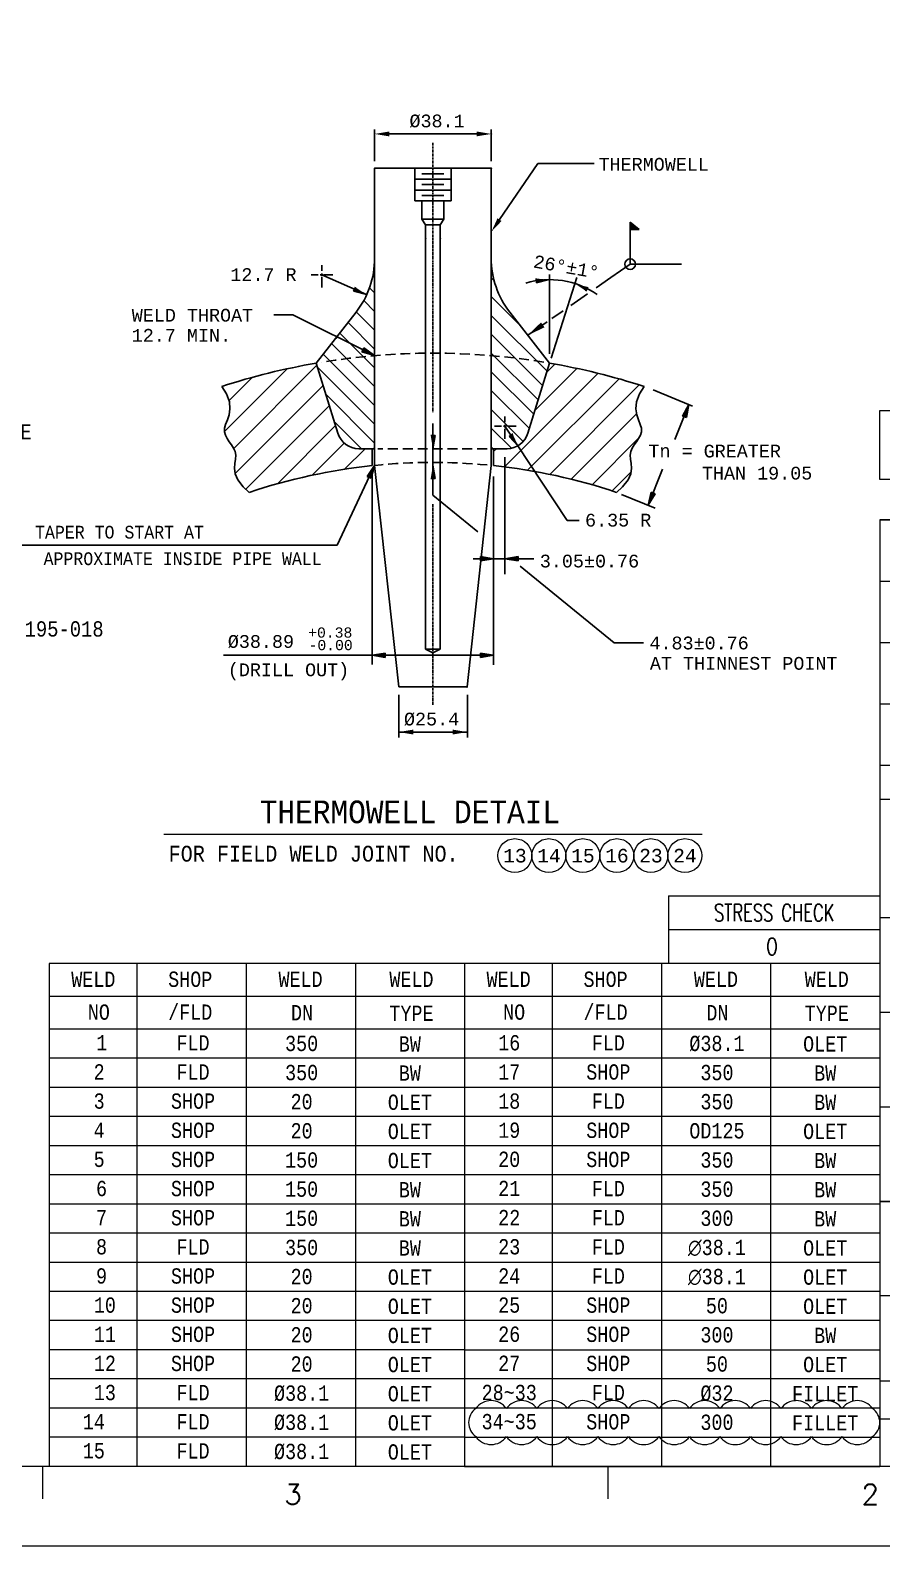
# Model space of a CAD drawing. Extents: x 0 to 841, y 0 to 594.
# Drawn here: x 527.1 to 677.3, y 0 to 267.4 of the extents above; entities that cross this region are included whole.
import ezdxf
from ezdxf.enums import TextEntityAlignment as Align

# ---------------------------------------------------------------- set-up
doc = ezdxf.new("R2010")
doc.units = 0
doc.header["$LTSCALE"] = 7
doc.header["$MEASUREMENT"] = 0
for name, pattern in [('ACAD_ISO09W100', [45, 24, -3, 6, -3, 6, -3]), ('CENTER', [2, 1.25, -0.25, 0.25, -0.25]), ('HIDDEN', [0.375, 0.25, -0.125])]:
    doc.linetypes.add(name, pattern=pattern)
for name, color, linetype in [('1', 7, 'Continuous'), ('3', 7, 'Continuous'), ('42', 7, 'Continuous'), ('B', 7, 'Continuous'), ('EQUIPMENT', 7, 'Continuous'), ('FAB', 2, 'Continuous'), ('SUPT', 4, 'Continuous')]:
    doc.layers.add(name, color=color, linetype=linetype)
doc.styles.add('MONOTXT', font='monotxt.shx')
doc.styles.add('ROMANS', font='romans.shx')
doc.styles.add('TXT', font='monotxt.shx')

msp = doc.modelspace()

# ---------------------------------------------------------------- hatches: boundary and pattern name
at = {"layer": '1', "linetype": 'Continuous'}
h = msp.add_hatch(dxfattribs=at)
h.set_pattern_fill('ANSI31', color=4, scale=18.75, angle=90)
h.set_pattern_definition([(135, (641.8467, 100.7823), (-1.65728, -1.65728), [])])
h.paths.add_polyline_path([(608.41, 227.16), (608.41, 193.57), (611.19, 193.57, 0.13053), (613.11, 194.08), (611.55, 195.75), (611.87, 195.96), (613.11, 194.08, 0.189716), (614.88, 196.29), (618.7, 208.68), (611.68, 217.66, -0.167317)])
h.paths.add_polyline_path([(577.54, 208.68), (581.36, 196.29, 0.329103), (585.04, 193.57), (587.7, 193.57), (587.83, 193.7), (587.83, 210), (585.59, 210.69), (585.76, 211.03), (581.27, 213.27), (580.65, 212.65)])
h.paths.add_polyline_path([(585.76, 211.03), (585.93, 211.38), (587.83, 210), (587.83, 227.16, -0.167317), (584.56, 217.66), (581.17, 213.32)])
h = msp.add_hatch(dxfattribs=at)
h.set_pattern_fill('ANSI31', color=4, scale=26.25)
h.set_pattern_definition([(45, (641.8467, 100.7823), (-2.320194, 2.320194), [])])
h.paths.add_polyline_path([(577.54, 208.68, 0.035462), (560.85, 204.57), (561.69, 203.24), (562.2, 201.82), (562.31, 200.6), (562.15, 199.56), (561.85, 198.66), (561.53, 197.87), (561.32, 197.17), (561.32, 196.53), (561.5, 195.93), (561.81, 195.36), (562.19, 194.8), (562.59, 194.25), (562.94, 193.68), (563.21, 193.08), (563.32, 192.44), (563.27, 191.74), (563.14, 190.97), (563.08, 190.11), (563.22, 189.14), (563.7, 188.05), (564.65, 186.82), (565.71, 185.87, -0.054567), (587.41, 190.58), (587.41, 193.57), (585.04, 193.57, -0.329103), (581.36, 196.29)])
h.paths.add_polyline_path([(633.29, 193.68), (633.65, 194.25), (634.04, 194.8), (634.42, 195.36), (634.73, 195.93), (634.91, 196.53), (634.91, 197.17), (634.7, 197.87), (634.39, 198.66), (634.09, 199.56), (633.93, 200.6), (634.04, 201.82), (634.55, 203.24), (635.38, 204.57, 0.035462), (618.7, 208.68), (614.88, 196.29, -0.189716), (613.11, 194.08), (616.12, 189.55, -0.03649), (630.52, 185.87), (631.59, 186.82), (632.54, 188.05), (633.02, 189.14), (633.16, 190.11), (633.1, 190.97), (632.97, 191.74), (632.91, 192.44), (633.03, 193.08)])
h.paths.add_polyline_path([(616.12, 189.55), (613.11, 194.08, -0.131196), (611.19, 193.57), (608.83, 193.57), (608.83, 190.58, -0.018041)])
at = {"layer": 'FAB', "linetype": 'ACAD_ISO09W100'}
msp.add_hatch(color=4, dxfattribs=at).paths.add_polyline_path([(632.92, 233.55), (632.92, 232.26), (634.51, 232.26)])

# ---------------------------------------------------------------- linework, layer by layer
at = {"color": 1, "linetype": 'CENTER', "ltscale": 0.04}
for p, q in [((598.12, 247.55), (598.12, 200)), ((598.12, 183.81), (598.12, 148.33))]:
    msp.add_line(p, q, dxfattribs=at)
at = {"color": 4}
msp.add_line((524.66, 176.55), (581.2, 176.55), dxfattribs=at)
at = {"linetype": 'Continuous', "lineweight": 0}
msp.add_line((639.67, 114.69), (639.67, 102.71), dxfattribs=at)
at = {"color": 7, "linetype": 'Continuous', "lineweight": 0}
for p, q in [((603.71, 102.71), (530.43, 102.71)), ((530.43, 102.71), (530.43, 14)), ((545.86, 102.71), (545.86, 14)), ((565.14, 102.71), (565.14, 14)), ((584.43, 102.71), (584.43, 14)), ((603.71, 102.71), (603.71, 14)), ((677, 102.71), (603.71, 102.71)), ((603.71, 102.71), (603.71, 14)), ((619.14, 102.71), (619.14, 14)), ((638.43, 102.71), (638.43, 14)), ((657.71, 102.71), (657.71, 14)), ((677, 102.71), (677, 19.14)), ((603.71, 96.93), (530.43, 96.93)), ((677, 96.93), (603.71, 96.93)), ((603.71, 91.14), (530.43, 91.14)), ((677, 91.14), (603.71, 91.14)), ((603.71, 86), (530.43, 86)), ((677, 86), (603.71, 86)), ((603.71, 80.86), (530.43, 80.86)), ((677, 80.86), (603.71, 80.86)), ((603.71, 75.71), (530.43, 75.71)), ((677, 75.71), (603.71, 75.71)), ((603.71, 70.57), (530.43, 70.57)), ((677, 70.57), (603.71, 70.57)), ((603.71, 65.43), (530.43, 65.43)), ((677, 65.43), (603.71, 65.43)), ((603.71, 60.29), (530.43, 60.29)), ((677, 60.29), (603.71, 60.29)), ((603.71, 55.14), (530.43, 55.14)), ((677, 55.14), (603.71, 55.14)), ((603.71, 50), (530.43, 50)), ((677, 50), (603.71, 50)), ((603.71, 44.86), (530.43, 44.86)), ((677, 44.86), (603.71, 44.86)), ((603.71, 39.71), (530.43, 39.71)), ((677, 39.71), (603.71, 39.71)), ((603.71, 34.57), (530.43, 34.57)), ((603.71, 34.57), (677, 34.57)), ((603.71, 29.43), (530.43, 29.43)), ((677, 29.43), (603.71, 29.43)), ((603.71, 24.29), (530.43, 24.29)), ((677, 24.29), (603.71, 24.29)), ((603.71, 19.14), (530.43, 19.14)), ((603.71, 19.14), (677, 19.14)), ((603.71, 14), (530.43, 14)), ((603.71, 14), (677, 14))]:
    msp.add_line(p, q, dxfattribs=at)
at = {"layer": '1', "color": 2, "linetype": 'Continuous'}
for p, q in [((577.54, 208.68), (584.56, 217.66)), ((618.7, 208.68), (611.68, 217.66)), ((577.54, 208.68), (581.36, 196.29)), ((618.7, 208.68), (614.88, 196.29)), ((587.83, 193.57), (585.04, 193.57)), ((611.19, 193.57), (608.41, 193.57))]:
    msp.add_line(p, q, dxfattribs=at)
for centre, radius, start, end in [((572.4, 227.16), 15.43, 322.0058, 0), ((623.84, 227.16), 15.43, 180, 217.9942), ((585.04, 197.43), 3.86, 197.1338, 270), ((611.19, 197.43), 3.86, 270, 342.8662)]:
    msp.add_arc(centre, radius, start, end, dxfattribs=at)
at = {"layer": '3', "color": 7, "linetype": 'Continuous', "lineweight": 0}
msp.add_lwpolyline([(766.1, 188.11), (677, 188.11), (677, 200.31), (766.1, 200.31)], close=True, dxfattribs=at)
at = {"layer": '42', "color": 3, "linetype": 'Continuous', "lineweight": 0}
for p, q in [((677, 181), (677, 14)), ((677, 181), (827, 181)), ((827, 131.66), (677, 131.66)), ((529.27, 8.28), (529.27, 14)), ((629.01, 8.28), (629.01, 14))]:
    msp.add_line(p, q, dxfattribs=at)
at = {"layer": '42', "color": 7, "linetype": 'Continuous', "lineweight": 0}
for p, q in [((827, 181), (677, 181)), ((827, 170.16), (677, 170.16)), ((827, 159.32), (677, 159.32)), ((827, 148.5), (677, 148.5)), ((827, 137.66), (677, 137.66)), ((677, 110.86), (827, 110.86)), ((677, 94.16), (827, 94.16)), ((677, 77.46), (827, 77.46)), ((827, 60.76), (677, 60.76)), ((677, 60.76), (827, 60.76)), ((827, 44.06), (677, 44.06)), ((827, 29.02), (677, 29.02)), ((827, 22.35), (677, 22.35))]:
    msp.add_line(p, q, dxfattribs=at)
at = {"layer": '42', "color": 3, "linetype": 'Continuous', "lineweight": 0}
for points in [[(0, 0), (841, 0), (841, 594), (0, 594)], [(35, 580), (827, 580), (827, 14), (35, 14)]]:
    msp.add_lwpolyline(points, close=True, dxfattribs=at)
at = {"layer": 'B', "color": 7, "linetype": 'Continuous', "lineweight": 0}
for p, q in [((639.67, 114.69), (677, 114.69)), ((639.67, 114.69), (677, 114.69)), ((677, 114.69), (677, 102.71)), ((639.67, 108.71), (677, 108.71)), ((639.67, 108.71), (677, 108.71))]:
    msp.add_line(p, q, dxfattribs=at)
at = {"layer": 'FAB', "color": 4, "linetype": 'ByBlock'}
for p, q in [((587.83, 244.31), (587.83, 249.92)), ((590.4, 249.11), (605.84, 249.11)), ((608.41, 244.31), (608.41, 249.92)), ((587.83, 190.63), (587.83, 243.06)), ((608.41, 190.63), (608.41, 243.06)), ((634.51, 232.26), (632.92, 233.55)), ((632.92, 233.55), (632.92, 232.26)), ((596.83, 230.57), (596.83, 230.5)), ((599.4, 230.57), (599.4, 230.5)), ((599.4, 230.57), (599.4, 230.5)), ((632.92, 226.14), (632.92, 232.26)), ((632.92, 232.26), (634.51, 232.26)), ((629.53, 223.78), (632.92, 226.14)), ((632.92, 226.14), (641.99, 226.14)), ((578.5, 224.26), (586.4, 220.76)), ((618.7, 210.29), (618.7, 224.32)), ((618.98, 209.56), (623.52, 223.77)), ((626.93, 221.97), (629.53, 223.78)), ((622.44, 218.86), (625.38, 220.9)), ((573.39, 217.2), (570.05, 217.2)), ((587.83, 210), (573.39, 217.2)), ((619.11, 216.54), (621.07, 217.9)), ((614.86, 213.59), (618.25, 215.95)), ((560.85, 204.57), (561.69, 203.24)), ((561.69, 203.24), (562.2, 201.82)), ((634.55, 203.24), (634.04, 201.82)), ((635.38, 204.57), (634.55, 203.24)), ((636.95, 203.93), (643.93, 201.1)), ((562.31, 200.6), (562.15, 199.56)), ((562.2, 201.82), (562.31, 200.6)), ((634.04, 201.82), (633.93, 200.6)), ((633.93, 200.6), (634.09, 199.56)), ((640.79, 195.2), (643.29, 201.36)), ((642.15, 199.3), (643.29, 201.36)), ((643.29, 201.36), (642.88, 199.05)), ((561.85, 198.66), (561.53, 197.87)), ((562.15, 199.56), (561.85, 198.66)), ((598.12, 193.57), (598.12, 198)), ((634.09, 199.56), (634.39, 198.66)), ((634.39, 198.66), (634.7, 197.87)), ((642.88, 199.05), (642.15, 199.3)), ((561.53, 197.87), (561.32, 197.17)), ((561.32, 197.17), (561.32, 196.53)), ((561.32, 196.53), (561.5, 195.93)), ((561.5, 195.93), (561.81, 195.36)), ((561.81, 195.36), (562.19, 194.8)), ((610.83, 197.54), (621.82, 180.93)), ((634.42, 195.36), (634.04, 194.8)), ((634.73, 195.93), (634.42, 195.36)), ((634.7, 197.87), (634.91, 197.17)), ((634.91, 196.53), (634.73, 195.93)), ((634.91, 197.17), (634.91, 196.53)), ((562.19, 194.8), (562.59, 194.25)), ((562.59, 194.25), (562.94, 193.68)), ((562.94, 193.68), (563.21, 193.08)), ((563.21, 193.08), (563.32, 192.44)), ((598.12, 185.39), (598.12, 193.57)), ((633.03, 193.08), (632.91, 192.44)), ((633.29, 193.68), (633.03, 193.08)), ((633.65, 194.25), (633.29, 193.68)), ((634.04, 194.8), (633.65, 194.25)), ((563.14, 190.97), (563.08, 190.11)), ((563.08, 190.11), (563.22, 189.14)), ((563.27, 191.74), (563.14, 190.97)), ((563.32, 192.44), (563.27, 191.74)), ((587.83, 190.63), (581.2, 176.55)), ((587.83, 190.63), (592.09, 151.54)), ((608.41, 190.63), (604.15, 151.54)), ((610.83, 192.09), (610.83, 171.46)), ((632.91, 192.44), (632.97, 191.74)), ((632.97, 191.74), (633.1, 190.97)), ((633.16, 190.11), (633.02, 189.14)), ((633.1, 190.97), (633.16, 190.11)), ((636.08, 183.61), (638.65, 189.94)), ((563.22, 189.14), (563.7, 188.05)), ((563.7, 188.05), (564.65, 186.82)), ((587.41, 189.14), (587.41, 155.51)), ((608.83, 188.67), (608.83, 155.41)), ((632.54, 188.05), (631.59, 186.82)), ((633.02, 189.14), (632.54, 188.05)), ((564.65, 186.82), (565.71, 185.87)), ((598.12, 185.39), (606.06, 178.91)), ((631.41, 185.5), (637.32, 183.1)), ((636.08, 183.61), (636.6, 185.9)), ((637.31, 185.6), (636.08, 183.61)), ((636.6, 185.9), (637.31, 185.6)), ((621.82, 180.93), (623.92, 180.93)), ((581.2, 176.55), (572.63, 176.55)), ((605.23, 174.16), (615.95, 174.16)), ((613.52, 172.83), (614.81, 171.77)), ((614.81, 171.77), (630.1, 159.31)), ((630.1, 159.31), (635.27, 159.31)), ((561.16, 157.11), (608.83, 157.11)), ((604.15, 151.54), (592.09, 151.54)), ((592.09, 143.57), (604.2, 143.57))]:
    msp.add_line(p, q, dxfattribs=at)
at = {"layer": 'FAB', "color": 4}
for p, q in [((609.88, 233.99), (616.6, 243.88)), ((616.6, 243.88), (626.57, 243.88)), ((587.83, 243.06), (608.41, 243.06)), ((594.9, 243.06), (594.9, 237.28)), ((594.9, 241.13), (601.33, 241.13)), ((596.19, 242.1), (600.05, 242.1)), ((601.33, 243.06), (601.33, 237.28)), ((594.9, 239.21), (601.33, 239.21)), ((596.19, 240.17), (600.05, 240.17)), ((596.19, 238.24), (600.05, 238.24)), ((594.9, 237.28), (601.33, 237.28)), ((596.19, 237.28), (596.19, 234.06)), ((600.05, 237.28), (600.05, 234.06)), ((596.19, 234.06), (600.05, 234.06)), ((596.83, 233.1), (596.19, 234.06)), ((596.83, 233.1), (599.4, 233.1)), ((599.4, 233.1), (600.05, 234.06)), ((578.5, 225.97), (578.5, 224.96)), ((587.82, 226.64), (587.83, 226.65)), ((608.41, 226.78), (608.41, 226.78)), ((577.86, 224.26), (576.64, 224.26)), ((578.8, 224.26), (578.24, 224.26)), ((578.5, 224.49), (578.5, 224.03)), ((578.5, 223.82), (578.5, 222.04)), ((580.47, 224.26), (578.95, 224.26)), ((584.44, 222.05), (584.13, 221.35)), ((616.36, 223.59), (616.42, 222.82)), ((616.42, 222.82), (618.7, 223.4)), ((625.12, 221.39), (625.44, 222.09)), ((584.13, 221.35), (586.4, 220.76)), ((580.65, 212.65), (581.27, 213.27)), ((585.93, 211.38), (585.59, 210.69)), ((587.83, 210), (585.93, 211.38)), ((585.59, 210.69), (587.83, 210)), ((610.83, 199.26), (610.83, 198.25)), ((597.73, 195.88), (598.5, 195.88)), ((598.5, 195.88), (598.12, 193.57)), ((610.19, 197.54), (608.97, 197.54)), ((611.12, 197.54), (610.56, 197.54)), ((610.83, 197.77), (610.83, 197.32)), ((610.83, 197.1), (610.83, 195.32)), ((612.79, 197.54), (611.28, 197.54)), ((612.19, 196.18), (611.55, 195.75)), ((611.55, 195.75), (613.15, 194.03)), ((587.41, 190.58), (587.41, 193.57)), ((587.7, 193.57), (587.83, 193.7)), ((608.83, 190.58), (608.83, 193.57)), ((586.51, 188.69), (587.83, 190.63)), ((587.83, 190.63), (587.21, 188.36)), ((598.5, 188.34), (598.12, 190.66)), ((587.21, 188.36), (586.51, 188.69)), ((597.73, 188.34), (598.5, 188.34)), ((631.59, 186.82), (630.52, 185.87)), ((606.52, 173.77), (606.52, 174.54)), ((606.52, 174.54), (608.83, 174.16)), ((608.83, 174.16), (606.52, 173.77)), ((613.14, 174.54), (610.83, 174.16)), ((610.83, 174.16), (613.14, 173.77)), ((613.14, 173.77), (613.14, 174.54)), ((596.83, 158.21), (599.4, 158.21)), ((596.83, 158.21), (598.12, 157.56)), ((599.4, 158.21), (598.12, 157.56)), ((589.72, 157.5), (587.41, 157.11)), ((587.41, 157.11), (589.72, 156.73)), ((589.72, 156.73), (589.72, 157.5)), ((604.83, 157.11), (608.83, 157.11)), ((606.52, 156.73), (606.52, 157.5)), ((606.52, 157.5), (608.83, 157.11)), ((608.83, 157.11), (606.52, 156.73))]:
    msp.add_line(p, q, dxfattribs=at)
at = {"layer": 'FAB', "color": 4, "linetype": 'Continuous'}
for p, q in [((596.83, 233.1), (596.83, 158.21)), ((599.4, 233.1), (599.4, 158.21))]:
    msp.add_line(p, q, dxfattribs=at)
at = {"layer": 'FAB', "color": 4, "linetype": 'HIDDEN'}
msp.add_line((607.68, 193.57), (588.41, 193.57), dxfattribs=at)
at = {"layer": 'FAB', "color": 4, "linetype": 'ACAD_ISO09W100'}
for p, q in [((592.09, 150.14), (592.09, 142.6)), ((604.2, 150.14), (604.2, 142.6))]:
    msp.add_line(p, q, dxfattribs=at)
at = {"layer": 'FAB', "lineweight": 0}
msp.add_line((550.64, 125.57), (645.64, 125.57), dxfattribs=at)
at = {"layer": 'FAB', "color": 4, "linetype": 'ByBlock'}
msp.add_circle((632.92, 226.14), 0.942, dxfattribs=at)
at = {"layer": 'FAB', "color": 2, "linetype": 'Continuous', "lineweight": 0}
for centre in [(612.58, 121.76), (618.58, 121.76), (624.58, 121.76), (630.58, 121.76), (636.58, 121.76), (642.58, 121.76)]:
    msp.add_circle(centre, 3, dxfattribs=at)
at = {"layer": 'FAB', "color": 4, "linetype": 'ByBlock'}
for centre, radius, start, end in [((618.7, 208.68), 14.73, 55.3738, 106.578), ((598.12, 89.14), 121.29, 99.7677, 107.8916), ((598.12, 89.14), 121.29, 72.1084, 80.2323), ((598.12, 89.14), 102.01, 96.0277, 108.5213), ((598.12, 89.14), 102.01, 71.4787, 83.9723)]:
    msp.add_arc(centre, radius, start, end, dxfattribs=at)
at = {"layer": 'FAB', "color": 4, "linetype": 'HIDDEN'}
for radius, start, end in [(121.29, 80.7287, 99.3392), (102.01, 84.6091, 95.7896)]:
    msp.add_arc((598.12, 89.14), radius, start, end, dxfattribs=at)
at = {"layer": 'FAB', "color": 4, "linetype": 'ByBlock'}
for p in [(608.41, 249.11), (587.83, 243.06), (608.41, 243.06), (596.83, 230.61), (599.4, 230.61), (599.4, 230.61), (599.4, 230.61), (598.12, 157.56), (604.15, 151.54)]:
    msp.add_point(p, dxfattribs=at)
for points in [[(590.4, 249.54), (590.4, 248.69), (587.83, 249.11)], [(605.84, 249.54), (605.84, 248.69), (608.41, 249.11)], [(617.8, 214.98), (614.86, 213.59), (617.19, 215.86)], [(643.29, 201.36), (642.88, 199.05), (642.15, 199.3)], [(636.08, 183.61), (636.6, 185.9), (637.31, 185.6)], [(594.66, 144), (594.66, 143.14), (592.09, 143.57)], [(601.62, 144), (601.62, 143.14), (604.2, 143.57)]]:
    msp.add_solid(points, dxfattribs=at)
at = {"layer": 'FAB', "color": 4}
for points in [[(610.23, 233.75), (609.52, 234.23), (608.43, 231.86)], [(586.4, 220.76), (584.44, 222.05), (584.13, 221.35)], [(618.7, 223.4), (616.36, 223.59), (616.42, 222.82)], [(623.18, 222.7), (625.12, 221.39), (625.44, 222.09)], [(587.83, 210), (585.93, 211.38), (585.59, 210.69)], [(598.12, 193.57), (597.73, 195.88), (598.5, 195.88)], [(613.15, 194.03), (612.19, 196.18), (611.55, 195.75)], [(587.83, 190.63), (587.21, 188.36), (586.51, 188.69)], [(598.12, 190.66), (597.73, 188.34), (598.5, 188.34)], [(608.83, 174.16), (606.52, 173.77), (606.52, 174.54)], [(610.83, 174.16), (613.14, 173.77), (613.14, 174.54)], [(587.41, 157.11), (589.72, 156.73), (589.72, 157.5)], [(608.83, 157.11), (606.52, 156.73), (606.52, 157.5)]]:
    msp.add_solid(points, dxfattribs=at)
at = {"layer": 'SUPT', "color": 1, "linetype": 'Continuous', "lineweight": 0, "flags": 128}
msp.add_lwpolyline([(605.7, 24.2, 0.520567), (605.7, 24.2, 0.520567), (605.7, 24.2, 0.520567), (605.7, 19.25, 0.520567), (605.7, 19.25, 0.520567), (611.08, 19.25, 0.520567), (616.46, 19.25, 0.520567), (621.85, 19.25, 0.520567), (627.23, 19.25, 0.520567), (632.61, 19.25, 0.520567), (638, 19.25, 0.520567), (643.38, 19.25, 0.520567), (648.76, 19.25, 0.520567), (654.15, 19.25, 0.520567), (659.53, 19.25, 0.520567), (664.91, 19.25, 0.520567), (670.3, 19.25, 0.520567), (675.68, 19.25, 0.520567), (675.68, 19.25, 0.520567), (675.68, 24.2, 0.520567), (675.68, 24.2, 0.520567), (670.3, 24.2, 0.520567), (664.91, 24.2, 0.520567), (659.53, 24.2, 0.520567), (654.15, 24.2, 0.520567), (648.76, 24.2, 0.520567), (643.38, 24.2, 0.520567), (638, 24.2, 0.520567), (632.61, 24.2, 0.520567), (627.23, 24.2, 0.520567), (621.85, 24.2, 0.520567), (616.46, 24.2, 0.520567), (611.08, 24.2, 0.520567), (605.7, 24.2, 0.520567)], format="xyb", dxfattribs=at)

# ---------------------------------------------------------------- texts
at = {"color": 7, "linetype": 'Continuous', "lineweight": 0, "style": 'MONOTXT', "width": 0.833325}
for s, p in [('WELD', (538.2, 99.95)), ('SHOP', (555.3, 99.95)), ('WELD', (574.77, 99.95)), ('WELD', (594.33, 99.95)), ('WELD', (611.48, 99.95)), ('SHOP', (628.58, 99.95)), ('WELD', (648.06, 99.95)), ('WELD', (667.61, 99.95)), (' NO', (538.2, 94.16)), ('/FLD', (555.3, 94.15)), ('DN', (575.03, 94.05)), ('TYPE', (594.33, 93.95)), (' NO', (611.48, 94.16)), ('/FLD', (628.58, 94.15)), ('DN', (648.32, 94.05)), ('TYPE', (667.61, 93.95)), ('   1', (536.76, 88.75)), ('FLD', (555.79, 88.73)), ('350', (574.95, 88.63)), ('BW', (594.05, 88.54)), ('16', (611.58, 88.75)), ('FLD', (629.07, 88.73)), ('%%c38.1', (648.23, 88.63)), ('OLET', (667.33, 88.54)), ('   2', (536.31, 83.6)), ('FLD', (555.79, 83.59)), ('350', (574.95, 83.49)), ('BW', (594.05, 83.4)), ('17', (611.58, 83.6)), ('SHOP', (629.07, 83.59)), ('350', (648.23, 83.49)), ('BW', (667.33, 83.4)), ('   3', (536.31, 78.46)), ('SHOP', (555.79, 78.45)), ('20', (574.95, 78.35)), ('OLET', (594.05, 78.25)), ('18', (611.58, 78.46)), ('FLD', (629.07, 78.45)), ('350', (648.23, 78.35)), ('BW', (667.33, 78.25)), ('   4', (536.31, 73.32)), ('SHOP', (555.79, 73.3)), ('20', (574.95, 73.21)), ('OLET', (594.05, 73.11)), ('19', (611.58, 73.32)), ('SHOP', (629.07, 73.3)), ('OD125', (648.23, 73.21)), ('OLET', (667.33, 73.11)), ('   5', (536.31, 68.18)), ('SHOP', (555.79, 68.16)), ('20', (611.58, 68.18)), ('SHOP', (629.07, 68.16)), ('150', (574.95, 68.06)), ('OLET', (594.05, 67.97)), ('350', (648.23, 68.06)), ('BW', (667.33, 67.97)), ('   6', (536.73, 63.03)), ('SHOP', (555.79, 63.02)), ('150', (574.95, 62.92)), ('21', (611.58, 63.03)), ('FLD', (629.07, 63.02)), ('350', (648.23, 62.92)), ('BW', (594.05, 62.82)), ('BW', (667.33, 62.82)), ('   7', (536.73, 57.89)), ('SHOP', (555.79, 57.87)), ('150', (574.95, 57.78)), ('BW', (594.05, 57.68)), ('22', (611.58, 57.89)), ('FLD', (629.07, 57.87)), ('300', (648.23, 57.78)), ('BW', (667.33, 57.68)), ('   8', (536.73, 52.75)), ('FLD', (555.79, 52.73)), ('350', (574.95, 52.63)), ('BW', (594.05, 52.54)), ('23', (611.58, 52.75)), ('FLD', (629.07, 52.73)), ('∅38.1', (648.23, 52.63)), ('OLET', (667.33, 52.54)), ('   9', (536.73, 47.6)), ('SHOP', (555.79, 47.59)), ('20', (574.95, 47.49)), ('OLET', (594.05, 47.4)), ('24', (611.58, 47.6)), ('FLD', (629.07, 47.59)), ('∅38.1', (648.23, 47.49)), ('OLET', (667.33, 47.4)), ('  10', (538.29, 42.46)), ('SHOP', (555.79, 42.45)), ('20', (574.95, 42.35)), ('OLET', (594.05, 42.25)), ('25', (611.58, 42.46)), ('SHOP', (629.07, 42.45)), ('50', (648.23, 42.35)), ('OLET', (667.33, 42.25)), ('  11', (538.29, 37.32)), ('SHOP', (555.79, 37.3)), ('20', (574.95, 37.21)), ('OLET', (594.05, 37.11)), ('26', (611.58, 37.32)), ('SHOP', (629.07, 37.3)), ('300', (648.23, 37.21)), ('BW', (667.33, 37.11)), ('  12', (538.29, 32.18)), ('SHOP', (555.79, 32.16)), ('20', (574.95, 32.06)), ('OLET', (594.05, 31.97)), ('27', (611.58, 32.18)), ('SHOP', (629.07, 32.16)), ('50', (648.23, 32.06)), ('OLET', (667.33, 31.97)), ('  13', (538.29, 27.03)), ('FLD', (555.79, 27.02)), ('%%C38.1', (574.95, 26.92)), ('OLET', (594.05, 26.82)), ('28~33', (611.58, 27.03)), ('FLD', (629.07, 27.02)), ('%%C32', (648.23, 26.92)), ('FILLET', (667.33, 26.82)), ('14', (538.29, 21.89)), ('FLD', (555.79, 21.87)), ('%%c38.1', (574.95, 21.78)), ('OLET', (594.05, 21.68)), ('34~35', (611.58, 21.89)), ('SHOP', (629.07, 21.87)), ('300', (648.23, 21.78)), ('FILLET', (667.33, 21.68)), ('15', (538.29, 16.75)), ('FLD', (555.79, 16.73)), ('%%c38.1', (574.95, 16.63)), ('OLET', (594.05, 16.54))]:
    msp.add_text(s, height=2.7, dxfattribs=at).set_placement(p, align=Align.MIDDLE_CENTER)
at = {"layer": '3', "color": 2, "linetype": 'Continuous', "lineweight": 0, "style": 'TXT', "width": 0.851861}
for s, p in [('∅38.89 THROUGH HOLE', (489.03, 195.2)), ('1GJCC3-13000-HP-195-018', (494.23, 160.42))]:
    msp.add_text(s, height=2.7, dxfattribs=at).set_placement(p)
at = {"layer": '42', "color": 3, "linetype": 'Continuous', "lineweight": 0, "style": 'ROMANS', "width": 1.001426}
for s, p in [('3', (573.44, 9.06)), ('2', (675.29, 9.06))]:
    msp.add_text(s, height=3.58, dxfattribs=at).set_placement(p, align=Align.MIDDLE)
at = {"layer": 'EQUIPMENT', "color": 2, "linetype": 'Continuous', "lineweight": 0, "style": 'ROMANS', "width": 0.7}
msp.add_text('STRESS CHECK', height=3, dxfattribs=at).set_placement((658.34, 111.7), align=Align.MIDDLE_CENTER)
at = {"layer": 'EQUIPMENT', "color": 7, "linetype": 'Continuous', "lineweight": 0, "style": 'ROMANS', "width": 0.7}
msp.add_text('O', height=3, dxfattribs=at).set_placement((657.95, 105.73), align=Align.MIDDLE_CENTER)
at = {"layer": 'FAB', "style": 'MONOTXT'}
for s, height, p in [('%%C38.1', 2.25, (593.98, 250.28)), ('THERMOWELL', 2.25, (627.34, 242.63)), ('12.7 R', 2.25, (562.37, 223.17)), ('WELD THROAT', 2.25, (544.98, 216)), ('12.7 MIN.', 2.25, (544.98, 212.45)), ('Tn = GREATER', 2.25, (636.15, 192.03)), ('THAN 19.05', 2.25, (645.58, 188.13)), ('6.35 R', 2.25, (624.96, 179.84)), ('3.05%%P0.76', 2.25, (616.98, 172.62)), ('%%C38.89', 2.25, (561.93, 158.43)), ('+0.38', 1.8, (576.11, 160.23)), ('4.83%%P0.76', 2.25, (636.32, 158.16)), ('-0.00', 1.8, (576.18, 158.02)), ('(DRILL OUT)', 2.25, (561.93, 153.43)), ('AT THINNEST POINT', 2.25, (636.4, 154.57)), ('%%C25.4', 2.25, (593.01, 144.74))]:
    msp.add_text(s, height=height, dxfattribs=at).set_placement(p)
msp.add_text('26%%D%%P1%%D', height=2.25, rotation=350, dxfattribs=at).set_placement((615.72, 225.57))
at = {"layer": 'FAB', "style": 'MONOTXT', "width": 0.9}
for s, p in [('TAPER TO START AT', (542.81, 178.84)), ('APPROXIMATE INSIDE PIPE WALL', (553.96, 174.16))]:
    msp.add_text(s, height=2.25, dxfattribs=at).set_placement(p, align=Align.MIDDLE)
at = {"layer": 'FAB', "linetype": 'Continuous', "style": 'MONOTXT'}
for s, height, width, p in [('THERMOWELL DETAIL', 4, 0.9, (567.58, 127.49)), ('FOR FIELD WELD JOINT NO.', 2.8, 0.88, (551.48, 120.71))]:
    msp.add_text(s, height=height, dxfattribs=dict(at, width=width)).set_placement(p)
at = {"layer": 'FAB', "color": 2, "linetype": 'Continuous', "lineweight": 0, "style": 'MONOTXT'}
for s, p in [('13', (612.58, 121.76)), ('14', (618.58, 121.76)), ('15', (624.58, 121.76)), ('16', (630.58, 121.76)), ('23', (636.58, 121.76)), ('24', (642.58, 121.76))]:
    msp.add_text(s, height=2.4, dxfattribs=at).set_placement(p, align=Align.MIDDLE_CENTER)

doc.saveas('drawing.dxf')
